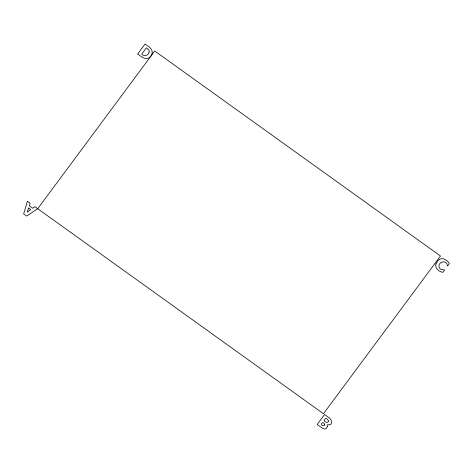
<?xml version="1.0" encoding="UTF-8"?>
<svg xmlns="http://www.w3.org/2000/svg" width="473" height="473" viewBox="0 0 473 473"><rect width="100%" height="100%" fill="white"/><g stroke="black" fill="none" stroke-linecap="round" stroke-linejoin="round"><path stroke-width="0.71" d="M152.241 52.994L151.514 55.258L149.888 57.215A6.226 5.788 29.8 0 1 147.109 58.481C143.337 59.06 140.528 55.832 137.625 54.017L145.045 44.019C148.014 46.283 152.755 48.494 152.241 52.994M435.911 263.91C434.681 268.238 438.974 271.792 442.899 272.347L444.667 269.965L441.492 269.515A3.754 3.488 29.8 0 1 439.47 268.031C436.425 262.273 446.997 258.743 447.357 265.826L447.606 266.003L449.35 263.65L447.476 261.102L443.857 258.914A5.688 5.286 29.8 0 0 440.227 259.021L438.087 260.416L435.911 263.91M327.428 426.315L326.346 428.443A2.572 2.389 29.8 0 1 324.301 428.952L322.882 428.479L317.164 424.506L324.584 414.508L329.929 418.416L331.538 420.751A3.577 3.323 29.8 0 1 331.449 423.051C331.153 426.67 325.548 422.915 327.428 426.315M328.469 421.065C327.966 423.56 325.158 421.957 324.082 420.793C325.069 416.967 327.718 418.534 328.469 421.065M27.399 201.297L23.65 213.932L26.63 216.066L37.716 208.699L154.736 51.001L440.481 256.005L323.449 413.727L34.907 206.683L32.714 208.238L29.296 205.79L30.136 203.26L27.399 201.297M149.119 52.054C148.587 55.595 144.034 56.937 141.74 54.105L146.382 47.85L148.498 49.576A3.335 3.098 29.8 0 1 149.119 52.054M28.551 208.031L27.215 212.123L30.769 209.622L28.551 208.031M324.762 424.742L324.46 425.404C322.669 426.93 319.517 423.962 322.811 422.507L324.123 423.471L324.762 424.742"/></g></svg>
